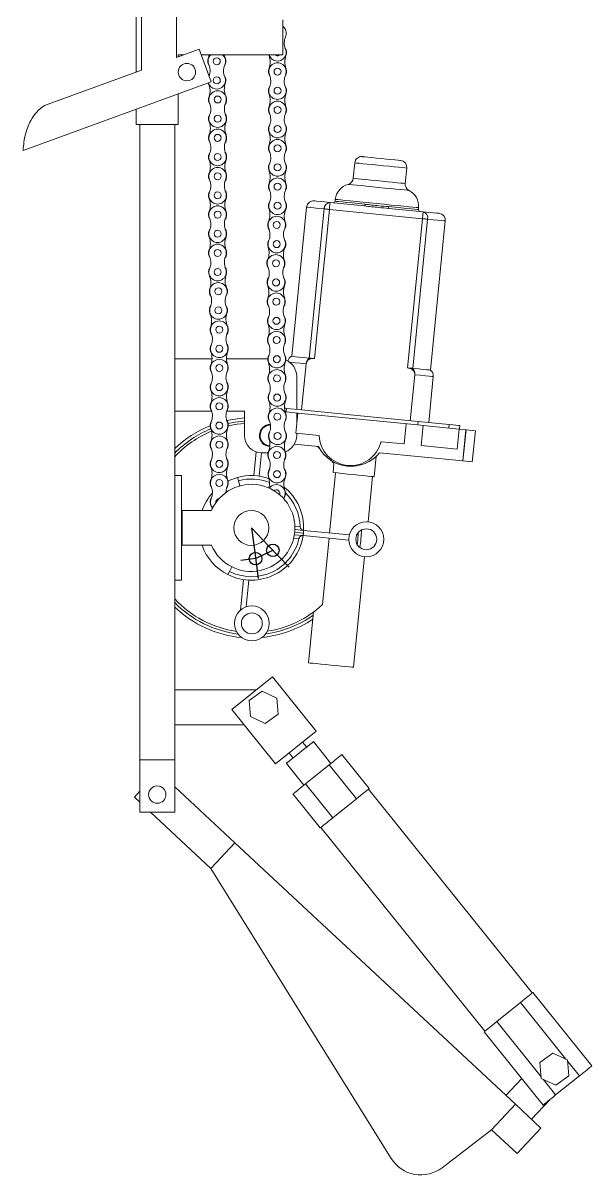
# Model space of a CAD drawing. Header units: millimetres. Extents: x 127 to 2222, y 23 to 864.
# Drawn here: x 761.1 to 842.7, y 446.8 to 612 of the extents above; entities that cross this region are included whole.
import ezdxf

# ---------------------------------------------------------------- set-up
doc = ezdxf.new("R2010")
doc.units = ezdxf.units.MM
doc.linetypes.add('CENTERX2', pattern=[20.32, 12.7, -2.54, 2.54, -2.54])

msp = doc.modelspace()

# ---------------------------------------------------------------- linework, layer by layer
at = {"color": 7, "linetype": 'Continuous', "lineweight": 15}
for p, q in [((777.36, 604.98), (777.36, 622.46)), ((778.11, 605.25), (778.11, 617.75)), ((783.11, 617.75), (783.11, 607.07)), ((798.36, 612.46), (798.36, 607.46)), ((783.11, 607.07), (786.37, 608.26)), ((788.08, 603.56), (786.37, 608.26)), ((784.17, 607.46), (783.36, 607.46)), ((783.36, 607.16), (783.36, 607.46)), ((798.36, 607.46), (786.66, 607.46)), ((796.41, 607.3), (796.36, 607.46)), ((764.19, 600.18), (778.11, 605.25)), ((788.08, 603.56), (761.11, 593.74)), ((787.65, 603.4), (787.72, 603.24)), ((787.85, 604.53), (787.77, 604.42)), ((783.36, 597.46), (783.36, 601.84)), ((777.36, 597.46), (777.36, 599.66)), ((783.36, 597.46), (777.36, 597.46)), ((777.86, 506.35), (777.86, 597.46)), ((782.86, 506.35), (782.86, 597.46)), ((808.68, 591.94), (808.46, 589.73)), ((815.93, 588.99), (816.15, 591.2)), ((805.9, 586.7), (805.87, 586.44)), ((801.77, 585.59), (799.64, 564.2)), ((802.17, 563.95), (804.3, 585.34)), ((805.05, 585.27), (802.91, 563.87)), ((818.4, 583.94), (805.05, 585.27)), ((805.14, 586.26), (810.08, 585.77)), ((813.56, 585.42), (818.5, 584.93)), ((817.82, 585.25), (817.84, 585.51)), ((816.27, 562.54), (818.4, 583.94)), ((819.14, 583.86), (817.01, 562.47)), ((819.54, 562.22), (821.67, 583.61)), ((788.21, 563.85), (782.86, 563.85)), ((796.21, 563.85), (790.28, 563.85)), ((801.72, 563.12), (801.06, 556.52)), ((800.36, 561.35), (800.36, 556.59)), ((817.29, 561.57), (816.63, 554.97)), ((819.29, 554.7), (819.95, 561.31)), ((798.9, 556.74), (798.85, 556.24)), ((801.06, 556.52), (798.9, 556.74)), ((788.14, 556.35), (782.86, 556.35)), ((792.86, 556.35), (790.36, 556.35)), ((792.86, 552.85), (792.86, 556.35)), ((798.85, 556.24), (800.53, 556.07)), ((800.53, 556.07), (800.24, 553.18)), ((800.36, 556.09), (800.36, 554.38)), ((808.3, 555.3), (800.53, 556.07)), ((801.06, 556.52), (808.1, 555.82)), ((817.8, 554.85), (808.1, 555.82)), ((817.75, 554.36), (808.3, 555.3)), ((816.07, 554.52), (815.78, 551.63)), ((817.75, 554.36), (817.8, 554.85)), ((818.49, 554.28), (817.75, 554.36)), ((822.23, 554.41), (817.8, 554.85)), ((818.49, 554.28), (818.2, 551.39)), ((823.66, 553.77), (818.49, 554.28)), ((822.18, 553.91), (822.23, 554.41)), ((823.37, 550.88), (823.66, 553.77)), ((823.72, 553.76), (823.77, 554.26)), ((824.62, 553.67), (823.72, 553.76)), ((824.17, 549.19), (824.62, 553.67)), ((824.2, 549.19), (824.65, 553.67)), ((824.65, 553.67), (824.62, 553.67)), ((826, 553.53), (824.65, 553.67)), ((825.55, 549.06), (826, 553.53)), ((800.24, 553.18), (803.56, 552.85)), ((800.36, 553.17), (800.36, 552.85)), ((815.78, 551.63), (812.47, 551.96)), ((794.57, 550.48), (794.23, 547.09)), ((794.98, 547.02), (795.31, 550.36)), ((796.25, 550.35), (795.36, 550.35)), ((803.48, 551.25), (800.02, 551.6)), ((824.17, 549.19), (812.23, 550.38)), ((818.2, 551.39), (823.37, 550.88)), ((805.57, 547.53), (805.7, 548.82)), ((811.49, 546.94), (811.78, 549.89)), ((824.2, 549.19), (824.17, 549.19)), ((825.55, 549.06), (824.2, 549.19)), ((783.86, 547.1), (782.86, 547.1)), ((783.86, 547.1), (783.86, 532.1)), ((792.02, 546.36), (791.89, 546.84)), ((805.08, 538.86), (805.94, 547.49)), ((810.59, 540.45), (811.24, 546.96)), ((792.22, 545.63), (792.02, 546.36)), ((788.13, 542.1), (783.94, 542.1)), ((783.94, 542.1), (783.94, 537.1)), ((801.28, 538.49), (800.03, 538.61)), ((800.08, 538.98), (801.32, 538.86)), ((800.11, 539.36), (801.35, 539.23)), ((807.92, 538.58), (801.35, 539.23)), ((783.94, 537.1), (788.13, 537.1)), ((801.28, 538.49), (807.84, 537.83)), ((804.06, 528.6), (805, 538.12)), ((808.51, 519.6), (810.09, 535.47)), ((790.73, 533.34), (791.06, 534.01)), ((783.86, 532.1), (782.86, 532.1)), ((790.5, 532.9), (790.73, 533.34)), ((792.75, 532.19), (792.31, 527.81)), ((793.11, 528.27), (793.49, 532.11)), ((802.77, 527.54), (802.04, 520.24)), ((791.05, 513.55), (796.9, 518.25)), ((803.16, 510.46), (796.9, 518.25)), ((782.86, 516.35), (794.54, 516.35)), ((795.42, 516.16), (793.53, 514.83)), ((797.51, 515.18), (795.42, 516.16)), ((793.53, 514.83), (793.72, 512.53)), ((797.71, 512.88), (797.51, 515.18)), ((797.32, 505.76), (791.05, 513.55)), ((793.72, 512.53), (795.82, 511.55)), ((795.82, 511.55), (797.71, 512.88)), ((782.86, 511.35), (792.82, 511.35)), ((797.32, 505.76), (803.16, 510.46)), ((801.8, 508.16), (801.21, 508.89)), ((805.28, 505.82), (802.78, 508.94)), ((799.26, 507.32), (799.85, 506.59)), ((782.86, 506.35), (777.86, 506.35)), ((777.86, 506.35), (777.86, 498.85)), ((782.86, 506.35), (782.86, 498.85)), ((798.88, 505.81), (801.39, 502.69)), ((801.64, 502.89), (805.03, 505.62)), ((805.03, 505.62), (808.95, 500.75)), ((806.84, 507.08), (810.76, 502.2)), ((782.86, 502.44), (791.47, 494.42)), ((801.64, 502.89), (805.55, 498.02)), ((777.86, 501.82), (777.09, 500.99)), ((777.09, 500.99), (777.86, 500.27)), ((799.83, 501.44), (803.74, 496.57)), ((805.55, 498.02), (808.95, 500.75)), ((834.15, 472.9), (810.66, 502.13)), ((782.86, 498.85), (777.86, 498.85)), ((779.38, 498.85), (788.06, 490.76)), ((803.84, 496.64), (827.33, 467.42)), ((791.47, 494.42), (788.06, 490.76)), ((831.72, 456.94), (791.47, 494.42)), ((788.06, 490.76), (813.93, 449.16)), ((834.25, 472.98), (842.71, 462.45)), ((829.05, 468.79), (832.44, 471.52)), ((832.44, 471.52), (838.96, 463.42)), ((829.05, 468.79), (835.41, 460.87)), ((827.24, 467.34), (835.7, 456.82)), ((837.12, 464.27), (835.23, 462.95)), ((839.22, 463.3), (837.12, 464.27)), ((835.23, 462.95), (835.43, 460.65)), ((839.41, 461), (839.22, 463.3)), ((839.24, 463.07), (840.9, 461)), ((837.5, 458.27), (840.9, 461)), ((837.52, 459.67), (839.41, 461)), ((832.64, 460.61), (830.38, 458.19)), ((835.43, 460.65), (837.52, 459.67)), ((835.69, 460.53), (837.5, 458.27)), ((831.72, 456.94), (828.31, 453.28)), ((835.38, 453.53), (831.72, 456.94)), ((836.65, 457.59), (834.04, 454.78)), ((821.22, 447.83), (828.31, 453.28)), ((831.97, 449.87), (828.31, 453.28)), ((835.38, 453.53), (831.97, 449.87))]:
    msp.add_line(p, q, dxfattribs=at)
at = {"color": 7, "linetype": 'CENTERX2'}
for p, q in [((793.86, 539.6), (794.34, 536.08)), ((793.86, 539.6), (796.32, 537.03)), ((796.32, 537.03), (799.26, 533.96)), ((794.34, 536.08), (794.85, 532.33)), ((794.46, 535.19), (796.94, 536.38)), ((794.46, 535.19), (792.33, 534.9))]:
    msp.add_line(p, q, dxfattribs=at)
at = {"color": 8, "linetype": 'Continuous', "lineweight": 15}
for p, q in [((800.11, 539.86), (800.86, 539.78)), ((800.69, 538.04), (799.93, 538.12))]:
    msp.add_line(p, q, dxfattribs=at)
at = {"color": 7, "linetype": 'Continuous', "lineweight": 15, "flags": 128}
for points in [[(790.09, 607.06), (790, 607.27), (789.95, 607.46)], [(809.78, 592.84), (809.87, 592.83), (810.14, 592.8), (810.58, 592.76), (811.15, 592.7), (811.81, 592.63), (812.51, 592.56), (813.22, 592.49), (813.88, 592.43), (814.45, 592.37), (814.88, 592.33), (815.16, 592.3), (815.25, 592.29)], [(802.86, 586.49), (802.96, 586.48), (803.24, 586.45), (803.71, 586.4), (804.35, 586.34), (805.14, 586.26)], [(804.3, 585.34), (804.38, 585.33), (804.46, 585.33), (804.55, 585.32), (804.64, 585.31), (804.74, 585.3), (804.84, 585.29), (804.94, 585.28), (805.05, 585.27)], [(805.14, 586.26), (805.14, 586.24), (805.14, 586.19), (805.13, 586.09), (805.12, 585.97), (805.1, 585.82), (805.08, 585.65), (805.06, 585.46), (805.05, 585.27)], [(810.08, 585.77), (810.09, 585.77), (810.11, 585.79), (810.12, 585.81), (810.14, 585.84), (810.15, 585.88), (810.16, 585.92), (810.17, 585.96), (810.17, 586.01)], [(813.52, 585.68), (813.51, 585.63), (813.51, 585.58), (813.51, 585.54), (813.52, 585.5), (813.53, 585.47), (813.54, 585.45), (813.55, 585.43), (813.56, 585.42)], [(818.4, 583.94), (818.42, 584.13), (818.43, 584.32), (818.45, 584.49), (818.47, 584.64), (818.48, 584.76), (818.49, 584.86), (818.49, 584.91), (818.5, 584.93)], [(818.5, 584.93), (819.29, 584.85), (819.93, 584.79), (820.4, 584.74), (820.68, 584.71), (820.78, 584.71)], [(818.4, 583.94), (818.5, 583.93), (818.6, 583.92), (818.7, 583.91), (818.8, 583.9), (818.9, 583.89), (818.98, 583.88), (819.06, 583.87), (819.14, 583.86)], [(802.17, 563.95), (801.36, 564.03), (800.69, 564.09), (800.18, 564.14), (799.84, 564.18), (799.66, 564.2), (799.64, 564.2)], [(802.91, 563.87), (802.81, 563.88), (802.71, 563.89), (802.61, 563.9), (802.51, 563.91), (802.42, 563.92), (802.33, 563.93), (802.25, 563.94), (802.17, 563.95)], [(817.01, 562.47), (816.93, 562.48), (816.85, 562.48), (816.76, 562.49), (816.67, 562.5), (816.57, 562.51), (816.47, 562.52), (816.37, 562.53), (816.27, 562.54)], [(819.54, 562.22), (819.52, 562.22), (819.34, 562.24), (819, 562.27), (818.49, 562.32), (817.82, 562.39), (817.01, 562.47)], [(798.61, 556.76), (798.62, 556.76), (798.71, 556.75), (798.8, 556.75), (798.9, 556.74)], [(790.34, 554.99), (791.2, 555.16), (792.86, 555.36)], [(798.85, 556.24), (798.75, 556.25), (798.71, 556.25)], [(790.51, 554.58), (791.55, 554.78), (792.86, 554.92)], [(790.55, 554.23), (791.82, 554.46), (792.86, 554.57)], [(823.77, 554.26), (823.72, 554.26), (823.52, 554.28), (823.19, 554.32), (822.75, 554.36), (822.23, 554.41)], [(791.89, 546.84), (790.76, 546.43), (790.47, 546.29)], [(811.49, 546.94), (811.48, 546.94), (811.33, 546.96), (811.01, 546.99), (810.54, 547.03), (809.93, 547.09), (809.23, 547.16), (808.46, 547.24), (807.68, 547.32), (806.9, 547.4), (806.19, 547.47), (805.57, 547.53)], [(797.13, 544.93), (797.24, 545), (797.43, 545.05)], [(798.52, 543.77), (798.53, 543.82), (798.59, 544.02)], [(788.13, 542.62), (788.24, 542.42), (788.26, 542.37)], [(809.2, 538.93), (809.11, 537.8), (809.03, 537.23)], [(805.28, 519.92), (804.53, 520), (803.83, 520.07), (803.2, 520.13), (802.68, 520.18), (802.31, 520.22), (802.09, 520.24), (802.04, 520.24)], [(808.51, 519.6), (808.46, 519.6), (808.25, 519.63), (807.87, 519.66), (807.36, 519.72), (806.73, 519.78), (806.02, 519.85), (805.28, 519.92)], [(800.83, 507.37), (801.35, 507.8), (801.84, 508.19), (802.25, 508.52), (802.56, 508.76), (802.74, 508.91), (802.78, 508.94)], [(798.88, 505.81), (798.92, 505.84), (799.1, 505.98), (799.4, 506.23), (799.82, 506.56), (800.3, 506.95), (800.83, 507.37)], [(805.03, 505.62), (805.32, 505.85), (805.59, 506.07), (805.85, 506.28), (806.09, 506.47), (806.31, 506.65), (806.51, 506.81), (806.69, 506.95), (806.84, 507.08)], [(799.83, 501.44), (799.98, 501.56), (800.16, 501.7), (800.36, 501.86), (800.58, 502.04), (800.82, 502.23), (801.08, 502.44), (801.35, 502.66), (801.64, 502.89)], [(808.95, 500.75), (809.24, 500.98), (809.51, 501.2), (809.77, 501.41), (810.01, 501.6), (810.23, 501.78), (810.43, 501.94), (810.6, 502.08), (810.76, 502.2)], [(803.74, 496.57), (803.9, 496.69), (804.07, 496.83), (804.27, 496.99), (804.49, 497.17), (804.73, 497.36), (804.99, 497.57), (805.26, 497.79), (805.55, 498.02)], [(832.44, 471.52), (832.73, 471.75), (833, 471.97), (833.26, 472.18), (833.5, 472.37), (833.72, 472.55), (833.92, 472.71), (834.1, 472.85), (834.25, 472.98)], [(827.24, 467.34), (827.39, 467.46), (827.57, 467.6), (827.77, 467.76), (827.99, 467.94), (828.23, 468.13), (828.49, 468.34), (828.76, 468.56), (829.05, 468.79)], [(840.9, 461), (841.19, 461.23), (841.46, 461.45), (841.72, 461.66), (841.96, 461.85), (842.18, 462.03), (842.38, 462.19), (842.56, 462.33), (842.71, 462.45)], [(835.7, 456.82), (835.85, 456.94), (836.03, 457.08), (836.23, 457.24), (836.45, 457.42), (836.69, 457.61), (836.94, 457.82), (837.22, 458.04), (837.5, 458.27)]]:
    msp.add_lwpolyline(points, dxfattribs=at)
at = {"color": 8, "linetype": 'Continuous', "lineweight": 15, "flags": 128}
for points in [[(816.15, 591.2), (816.1, 591.2), (815.88, 591.22), (815.5, 591.26), (814.98, 591.31), (814.34, 591.38), (813.61, 591.45), (812.82, 591.53), (812.01, 591.61), (811.22, 591.69), (810.49, 591.76), (809.85, 591.82), (809.33, 591.88), (808.95, 591.91), (808.73, 591.93), (808.68, 591.94)], [(812.1, 588.43), (811.22, 588.52), (810.38, 588.6), (809.6, 588.68), (808.93, 588.75), (808.39, 588.8), (808, 588.84), (807.78, 588.86), (807.73, 588.87)], [(808.46, 589.73), (808.51, 589.73), (808.73, 589.71), (809.11, 589.67), (809.63, 589.62), (810.27, 589.55), (811, 589.48), (811.79, 589.4), (812.6, 589.32), (813.39, 589.24), (814.12, 589.17), (814.76, 589.1), (815.28, 589.05), (815.66, 589.01), (815.88, 588.99), (815.93, 588.99)], [(816.47, 588), (816.42, 588), (816.2, 588.02), (815.81, 588.06), (815.27, 588.12), (814.6, 588.18), (813.83, 588.26), (812.98, 588.34), (812.1, 588.43)], [(817.84, 585.51), (817.75, 585.52), (817.48, 585.55), (817.04, 585.59), (816.44, 585.65), (815.71, 585.72), (814.86, 585.81), (813.91, 585.9), (812.91, 586), (811.87, 586.11), (810.83, 586.21), (809.83, 586.31), (808.89, 586.4), (808.03, 586.49), (807.3, 586.56), (806.7, 586.62), (806.26, 586.67), (805.99, 586.69), (805.9, 586.7), (805.9, 586.7)], [(804.3, 585.34), (803.49, 585.42), (802.82, 585.49), (802.31, 585.54), (801.97, 585.57), (801.79, 585.59), (801.77, 585.59)], [(805.87, 586.44), (805.9, 586.44), (806.07, 586.42), (806.42, 586.39), (806.92, 586.34), (807.57, 586.27), (808.34, 586.19), (809.22, 586.11), (810.17, 586.01)], [(813.52, 585.68), (814.47, 585.58), (815.35, 585.5), (816.12, 585.42), (816.77, 585.36), (817.27, 585.31), (817.62, 585.27), (817.79, 585.25), (817.82, 585.25)], [(821.67, 583.61), (821.65, 583.61), (821.48, 583.63), (821.13, 583.66), (820.62, 583.72), (819.95, 583.78), (819.14, 583.86)], [(801.72, 563.12), (800.86, 563.21), (800.16, 563.28), (799.63, 563.33), (799.36, 563.36)], [(819.95, 561.31), (819.93, 561.31), (819.75, 561.33), (819.38, 561.36), (818.85, 561.42), (818.14, 561.49), (817.29, 561.57)]]:
    msp.add_lwpolyline(points, dxfattribs=at)
at = {"color": 7, "linetype": 'Continuous', "lineweight": 15}
for centre, radius in [((788.9, 606.52), 0.5), ((784.61, 604.96), 1.25), ((797.61, 605.04), 0.5), ((788.9, 603.77), 0.5), ((789.02, 601.03), 0.5), ((797.61, 602.29), 0.5), ((797.61, 599.54), 0.5), ((789.02, 598.28), 0.5), ((797.61, 596.79), 0.5), ((789.02, 595.53), 0.5), ((789.02, 592.78), 0.5), ((797.61, 594.04), 0.5), ((797.61, 591.29), 0.5), ((789.02, 590.03), 0.5), ((797.61, 588.54), 0.5), ((789.02, 587.28), 0.5), ((789.02, 584.53), 0.5), ((797.61, 585.79), 0.5), ((797.5, 583.04), 0.5), ((789.02, 581.78), 0.5), ((797.5, 580.29), 0.5), ((789.02, 579.03), 0.5), ((789.02, 576.28), 0.5), ((797.38, 577.54), 0.5), ((797.41, 574.79), 0.5), ((789.13, 573.53), 0.5), ((797.43, 572.04), 0.5), ((789.13, 570.78), 0.5), ((789.25, 568.03), 0.5), ((797.46, 569.29), 0.5), ((797.48, 566.54), 0.5), ((789.25, 565.28), 0.5), ((797.51, 563.79), 0.5), ((789.25, 562.53), 0.5), ((789.25, 559.78), 0.5), ((797.53, 561.04), 0.5), ((797.56, 558.29), 0.5), ((789.25, 557.03), 0.5), ((797.58, 555.54), 0.5), ((789.25, 554.28), 0.5), ((789.25, 551.53), 0.5), ((797.61, 552.79), 0.5), ((797.52, 550.05), 0.5), ((789.25, 548.78), 0.5), ((797.54, 547.3), 0.5), ((789.25, 546.03), 0.5), ((793.86, 539.6), 2.51), ((810.34, 537.96), 2.5), ((810.34, 537.96), 1.5), ((793.93, 525.9), 2.5), ((793.93, 525.9), 1.5), ((780.36, 501.35), 1.25)]:
    msp.add_circle(centre, radius, dxfattribs=at)
at = {"color": 7, "linetype": 'Continuous'}
for centre in [(796.94, 536.38), (794.46, 535.19)]:
    msp.add_circle(centre, 0.9, dxfattribs=at)
at = {"color": 7, "linetype": 'Continuous', "lineweight": 15}
for centre, radius, start, end in [((797.61, 610.54), 1.25, 336.9811, 53.2009), ((800.86, 609.16), 2.28, 156.9811, 200.5248), ((797.61, 607.79), 1.25, 195.4584, 27.0152), ((797.61, 607.79), 1.3, 338.0282, 36.1989), ((788.9, 606.52), 1.3, 160.4312, 216.1989), ((788.9, 606.52), 1.25, 131.7876, 207.0152), ((785.44, 607.75), 2.38, 340.4312, 352.7706), ((788.9, 606.52), 1.25, 332.9848, 48.2124), ((788.9, 606.52), 1.3, 323.8011, 24.3747), ((797.61, 605.04), 1.25, 336.9811, 203.0189), ((794.2, 606.41), 2.37, 338.0282, 21.9718), ((797.61, 607.79), 0.5, 221.7858, 270), ((797.61, 607.79), 0.5, 270, 318.2142), ((801.02, 606.41), 2.37, 158.0282, 201.9718), ((785.65, 605.15), 2.28, 339.6859, 20.5248), ((792.15, 605.15), 2.28, 159.4752, 203.0189), ((797.61, 605.04), 1.3, 158.0282, 215.7494), ((797.61, 605.04), 1.3, 324.2506, 21.9718), ((788.9, 603.77), 1.25, 196.4222, 23.0189), ((785.55, 602.26), 2.38, 340.4312, 24.3747), ((788.9, 603.77), 1.3, 340.4312, 35.7494), ((792.36, 602.54), 2.38, 160.4312, 204.3747), ((797.61, 602.29), 1.3, 143.8011, 201.9718), ((794.36, 603.66), 2.28, 339.4752, 23.0189), ((800.86, 603.66), 2.28, 156.9811, 200.5248), ((797.61, 602.29), 1.3, 338.0282, 36.1989), ((789.02, 601.03), 1.3, 160.4312, 216.1989), ((789.02, 601.03), 1.25, 332.9848, 207.0152), ((789.02, 601.03), 1.3, 323.8011, 24.3747), ((797.61, 602.29), 1.25, 152.9848, 27.0152), ((794.2, 600.91), 2.37, 338.0282, 21.9718), ((801.02, 600.91), 2.37, 158.0282, 201.9718), ((785.76, 599.66), 2.28, 336.9811, 20.5248), ((792.27, 599.66), 2.28, 159.4752, 203.0189), ((797.61, 599.54), 1.3, 158.0282, 215.7494), ((797.61, 599.54), 1.25, 336.9811, 203.0189), ((797.61, 599.54), 1.3, 324.2506, 21.9718), ((789.02, 598.28), 1.3, 144.2506, 201.9718), ((789.02, 598.28), 1.25, 156.9811, 23.0189), ((789.02, 598.28), 1.3, 338.0282, 35.7494), ((794.36, 598.16), 2.28, 339.4752, 23.0189), ((800.86, 598.16), 2.28, 156.9811, 200.5248), ((789.02, 595.53), 1.25, 332.9848, 207.0152), ((785.61, 596.9), 2.37, 338.0282, 21.9718), ((792.42, 596.9), 2.37, 158.0282, 201.9718), ((797.61, 596.79), 1.3, 143.8011, 201.9718), ((797.61, 596.79), 1.25, 152.9848, 27.0152), ((797.61, 596.79), 1.3, 338.0282, 36.1989), ((789.02, 595.53), 1.3, 158.0282, 216.1989), ((785.76, 594.16), 2.28, 336.9811, 20.5248), ((792.27, 594.16), 2.28, 159.4752, 203.0189), ((789.02, 595.53), 1.3, 323.8011, 21.9718), ((797.61, 594.04), 1.25, 336.9811, 203.0189), ((794.2, 595.41), 2.37, 338.0282, 21.9718), ((801.02, 595.41), 2.37, 158.0282, 201.9718), ((789.02, 592.78), 1.3, 144.2506, 201.9718), ((789.02, 592.78), 1.25, 156.9811, 23.0189), ((789.02, 592.78), 1.3, 338.0282, 35.7494), ((797.61, 594.04), 1.3, 158.0282, 215.7494), ((794.36, 592.66), 2.28, 339.4752, 23.0189), ((800.86, 592.66), 2.28, 156.9811, 200.5248), ((797.61, 594.04), 1.3, 324.2506, 21.9718), ((785.61, 591.4), 2.37, 338.0282, 21.9718), ((792.42, 591.4), 2.37, 158.0282, 201.9718), ((797.61, 591.29), 1.3, 143.8011, 201.9718), ((797.61, 591.29), 1.25, 152.9848, 27.0152), ((797.61, 591.29), 1.3, 338.0282, 36.1989), ((809.68, 591.84), 1, 84.312, 174.312), ((815.15, 591.3), 1, 354.312, 84.312), ((789.02, 590.03), 1.3, 158.0282, 216.1989), ((789.02, 590.03), 1.25, 332.9848, 207.0152), ((789.02, 590.03), 1.3, 323.8011, 21.9718), ((797.61, 588.54), 1.25, 336.9811, 203.0189), ((794.2, 589.91), 2.37, 338.0282, 21.9718), ((801.02, 589.91), 2.37, 158.0282, 201.9718), ((785.76, 588.66), 2.28, 336.9811, 20.5248), ((792.27, 588.66), 2.28, 159.4752, 203.0189), ((797.61, 588.54), 1.3, 158.0282, 215.7494), ((797.61, 588.54), 1.3, 324.2506, 21.9718), ((808.39, 586.45), 2.5, 105.2369, 174.312), ((807.47, 589.83), 1, 285.2369, 354.312), ((816.92, 588.89), 1, 174.312, 243.3872), ((789.02, 587.28), 1.3, 144.2506, 201.9718), ((789.02, 587.28), 1.25, 156.9811, 23.0189), ((785.61, 585.9), 2.37, 338.0282, 21.9718), ((792.42, 585.9), 2.37, 158.0282, 201.9718), ((789.02, 587.28), 1.3, 338.0282, 35.7494), ((797.61, 585.79), 1.3, 143.8011, 199.5688), ((794.36, 587.16), 2.28, 339.4752, 23.0189), ((800.86, 587.16), 2.28, 156.9811, 200.5248), ((797.61, 585.79), 1.3, 335.6253, 36.1989), ((802.77, 585.49), 1, 84.312, 174.312), ((815.35, 585.76), 2.5, 354.312, 63.3872), ((789.02, 584.53), 1.3, 158.0282, 216.1989), ((789.02, 584.53), 1.25, 332.9848, 207.0152), ((789.02, 584.53), 1.3, 323.8011, 21.9718), ((794.15, 584.56), 2.38, 335.6253, 19.5688), ((797.61, 585.79), 1.25, 152.9848, 27.0152), ((800.96, 584.27), 2.38, 155.6253, 199.5688), ((805.2, 585.36), 0.901, 93.8316, 181.394), ((805.63, 586.47), 0.25, 264.312, 354.312), ((818.06, 585.23), 0.25, 174.312, 264.312), ((818.26, 584.06), 0.901, 347.2319, 74.7906), ((785.76, 583.16), 2.28, 336.9811, 20.5248), ((792.27, 583.16), 2.28, 159.4752, 203.0189), ((797.5, 583.04), 1.3, 155.6253, 215.7494), ((797.5, 583.04), 1.25, 336.9811, 203.0189), ((797.5, 583.04), 1.3, 324.2506, 19.5688), ((820.68, 583.71), 1, 354.312, 84.312), ((789.02, 581.78), 1.3, 144.2506, 201.9718), ((789.02, 581.78), 1.25, 156.9811, 23.0189), ((789.02, 581.78), 1.3, 338.0282, 35.7494), ((794.25, 581.66), 2.28, 339.4752, 23.0189), ((800.75, 581.66), 2.28, 156.9811, 200.5248), ((789.02, 579.03), 1.25, 332.9848, 207.0152), ((785.61, 580.4), 2.37, 338.0282, 21.9718), ((792.42, 580.4), 2.37, 158.0282, 201.9718), ((797.5, 580.29), 1.3, 143.8011, 199.5688), ((794.03, 579.06), 2.38, 335.6253, 19.5688), ((797.5, 580.29), 1.25, 152.9848, 27.0152), ((797.5, 580.29), 1.3, 335.6253, 36.1989), ((789.02, 579.03), 1.3, 158.0282, 216.1989), ((785.76, 577.66), 2.28, 336.9811, 20.5248), ((792.27, 577.66), 2.28, 159.4752, 203.0189), ((789.02, 579.03), 1.3, 323.8011, 21.9718), ((797.38, 577.54), 1.25, 337.5012, 203.539), ((800.84, 578.77), 2.38, 155.6253, 199.5688), ((789.02, 576.28), 1.3, 144.2506, 204.3747), ((789.02, 576.28), 1.25, 156.9811, 23.0189), ((789.02, 576.28), 1.3, 340.4312, 35.7494), ((797.38, 577.54), 1.3, 155.6253, 216.2695), ((794.14, 576.13), 2.28, 339.9953, 23.539), ((800.65, 576.19), 2.28, 157.5012, 201.0449), ((797.38, 577.54), 1.3, 324.7707, 19.5688), ((785.67, 574.76), 2.38, 340.4312, 24.3747), ((792.48, 575.04), 2.38, 160.4312, 204.3747), ((797.41, 574.79), 1.3, 144.3212, 202.4919), ((797.41, 574.79), 1.25, 153.5049, 27.5353), ((797.41, 574.79), 1.3, 338.5483, 36.719), ((789.13, 573.53), 1.3, 160.4312, 216.1989), ((789.13, 573.53), 1.25, 332.9848, 207.0152), ((789.13, 573.53), 1.3, 323.8011, 24.3747), ((797.43, 572.04), 1.25, 337.5012, 203.539), ((794.01, 573.39), 2.37, 338.5483, 22.4919), ((800.83, 573.45), 2.37, 158.5483, 202.4919), ((785.88, 572.16), 2.28, 336.9811, 20.5248), ((792.38, 572.16), 2.28, 159.4752, 203.0189), ((797.43, 572.04), 1.3, 158.5483, 216.2695), ((797.43, 572.04), 1.3, 324.7707, 22.4919), ((789.13, 570.78), 1.3, 144.2506, 204.3747), ((789.13, 570.78), 1.25, 156.9811, 23.0189), ((785.78, 569.26), 2.38, 340.4312, 24.3747), ((789.13, 570.78), 1.3, 340.4312, 35.7494), ((792.59, 569.55), 2.38, 160.4312, 204.3747), ((797.46, 569.29), 1.3, 144.3212, 202.4919), ((794.19, 570.63), 2.28, 339.9953, 23.539), ((800.7, 570.69), 2.28, 157.5012, 201.0449), ((797.46, 569.29), 1.3, 338.5483, 36.719), ((789.25, 568.03), 1.3, 160.4312, 216.1989), ((789.25, 568.03), 1.25, 332.9848, 207.0152), ((789.25, 568.03), 1.3, 323.8011, 24.3747), ((797.46, 569.29), 1.25, 153.5049, 27.5353), ((794.06, 567.89), 2.37, 338.5483, 22.4919), ((800.88, 567.95), 2.37, 158.5483, 202.4919), ((785.99, 566.66), 2.28, 336.9811, 20.5248), ((792.5, 566.66), 2.28, 159.4752, 203.0189), ((797.48, 566.54), 1.3, 158.5483, 216.2695), ((797.48, 566.54), 1.25, 337.5012, 203.539), ((797.48, 566.54), 1.3, 324.7707, 22.4919), ((789.25, 565.28), 1.3, 144.2506, 201.9718), ((789.25, 565.28), 1.25, 156.9811, 23.0189), ((789.25, 565.28), 1.3, 338.0282, 35.7494), ((794.24, 565.13), 2.28, 339.9953, 23.539), ((800.75, 565.19), 2.28, 157.5012, 201.0449), ((789.25, 562.53), 1.25, 332.9848, 207.0152), ((785.84, 563.91), 2.38, 338.0282, 21.9718), ((792.66, 563.91), 2.38, 158.0282, 201.9718), ((797.51, 563.79), 1.3, 144.3212, 202.4919), ((797.51, 563.79), 1.25, 153.5049, 27.5353), ((797.51, 563.79), 1.3, 338.5483, 36.719), ((797.86, 561.35), 2.5, 0, 67.9213), ((800.05, 563.29), 1, 114.312, 165.6004), ((802.81, 563.06), 1.1, 125.5519, 176.5055), ((789.25, 562.53), 1.3, 158.0282, 216.1989), ((785.99, 561.16), 2.28, 336.9811, 20.5248), ((792.5, 561.16), 2.28, 159.4752, 203.0189), ((789.25, 562.53), 1.3, 323.8011, 21.9718), ((797.53, 561.04), 1.25, 337.5012, 203.539), ((794.11, 562.39), 2.37, 338.5483, 22.4919), ((800.93, 562.45), 2.37, 158.5483, 202.4919), ((816.21, 561.72), 1.1, 352.1196, 43.0707), ((818.96, 561.4), 1, 354.312, 54.312), ((789.25, 559.78), 1.3, 144.2506, 201.9718), ((789.25, 559.78), 1.25, 156.9811, 23.0189), ((789.25, 559.78), 1.3, 338.0282, 35.7494), ((797.53, 561.04), 1.3, 158.5483, 216.2695), ((794.29, 559.63), 2.28, 339.9953, 23.539), ((800.8, 559.69), 2.28, 157.5012, 201.0449), ((797.53, 561.04), 1.3, 324.7707, 22.4919), ((785.84, 558.41), 2.38, 338.0282, 21.9718), ((792.66, 558.41), 2.38, 158.0282, 201.9718), ((797.56, 558.29), 1.3, 144.3212, 202.4919), ((797.56, 558.29), 1.25, 153.5049, 27.5353), ((797.56, 558.29), 1.3, 338.5483, 36.719), ((789.25, 557.03), 1.3, 158.0282, 216.1989), ((789.25, 557.03), 1.25, 332.9848, 207.0152), ((789.25, 557.03), 1.3, 323.8011, 21.9718), ((797.58, 555.54), 1.25, 337.5012, 203.539), ((794.16, 556.89), 2.38, 338.5483, 22.4919), ((800.98, 556.95), 2.37, 158.5483, 202.4919), ((785.99, 555.66), 2.28, 336.9811, 20.5248), ((792.5, 555.66), 2.28, 159.4752, 203.0189), ((797.58, 555.54), 1.3, 158.5483, 216.2695), ((800.85, 554.19), 2.28, 157.5012, 201.0449), ((797.58, 555.54), 1.3, 324.7707, 22.4919), ((801.06, 556.52), 0.000603, 64.3845, 107.9873), ((793.86, 539.6), 15.79, 112.0003, 134.1741), ((793.86, 539.6), 15.35, 112.2969, 135.768), ((793.86, 539.6), 15, 112.3975, 137.1666), ((789.25, 554.28), 1.3, 144.2506, 201.9718), ((789.25, 554.28), 1.25, 156.9811, 23.0189), ((785.84, 552.91), 2.38, 338.0282, 21.9718), ((792.66, 552.91), 2.38, 158.0282, 201.9718), ((789.25, 554.28), 1.3, 338.0282, 35.7494), ((796.61, 552.85), 1.6, 90.299, 266.5266), ((796.61, 552.85), 1.5, 89.8649, 266.6547), ((797.61, 552.79), 1.3, 144.3212, 200.0889), ((794.34, 554.13), 2.28, 339.9953, 23.539), ((797.61, 552.79), 1.3, 336.1454, 36.719), ((829.43, 611.25), 57.77, 264.2734, 264.3353), ((789.25, 551.53), 1.3, 158.0282, 216.1989), ((789.25, 551.53), 1.25, 332.9848, 207.0152), ((789.25, 551.53), 1.3, 323.8011, 21.9718), ((795.36, 552.85), 2.5, 180, 270), ((794.15, 551.53), 2.37, 336.1454, 20.0889), ((797.61, 552.79), 1.25, 153.5049, 27.5353), ((800.97, 551.31), 2.38, 156.1454, 200.0889), ((797.86, 552.85), 2.5, 290.3435, 0), ((808.08, 553.05), 4.52, 182.5022, 346.1219), ((785.99, 550.16), 2.28, 336.9811, 20.5248), ((792.5, 550.16), 2.28, 159.4752, 203.0189), ((797.52, 550.05), 1.3, 156.1454, 216.2695), ((797.52, 550.05), 1.25, 337.5012, 203.539), ((797.52, 550.05), 1.3, 324.7707, 20.0889), ((793.86, 539.6), 15, 49.3727, 51.0899), ((808.14, 553.66), 5.24, 207.3593, 321.2648), ((789.25, 548.78), 1.3, 144.2506, 201.9718), ((789.25, 548.78), 1.25, 156.9811, 23.0189), ((789.25, 548.78), 1.3, 338.0282, 35.7494), ((794.28, 548.63), 2.28, 339.9953, 23.539), ((800.78, 548.69), 2.28, 157.5012, 201.0449), ((793.86, 539.6), 15, 37.9133, 39.764), ((789.25, 546.03), 1.25, 332.9848, 207.0152), ((785.84, 547.41), 2.38, 338.0282, 21.9718), ((792.66, 547.41), 2.38, 158.0282, 201.9718), ((793.86, 539.6), 7.5, 70.3877, 105.2393), ((797.54, 547.3), 1.3, 144.3212, 200.0889), ((797.54, 547.3), 1.25, 153.5049, 27.5353), ((794.09, 546.03), 2.38, 342.8107, 20.0889), ((797.54, 547.3), 1.3, 336.1454, 36.719), ((789.25, 546.03), 1.3, 158.0282, 216.1989), ((785.99, 544.66), 2.28, 336.9811, 20.5248), ((793.86, 539.6), 6.25, 203.5782, 156.4218), ((792.5, 544.66), 2.28, 159.4752, 179.5732), ((789.25, 546.03), 1.3, 323.8011, 21.9718), ((793.86, 539.6), 7, 68.1738, 105.2393), ((797.45, 544.55), 1.25, 335.2947, 143.4163), ((800.9, 545.81), 2.38, 156.1454, 200.0889), ((793.86, 539.6), 7.5, 357.178, 51.2645), ((793.86, 539.6), 7.5, 138.1119, 160.5288), ((789.25, 543.28), 1.3, 144.2506, 210.7364), ((789.25, 543.28), 1.25, 156.9811, 220.9673), ((789.25, 543.28), 0.5, 94.0382, 188.842), ((797.45, 544.55), 0.5, 337.9888, 92.3099), ((797.45, 544.55), 1.3, 326.111, 20.0889), ((793.86, 539.6), 7, 1.4928, 46.3248), ((793.86, 539.6), 15.79, 349.7627, 358.8613), ((793.86, 539.6), 7.5, 199.4712, 243.3848), ((793.86, 539.6), 7.5, 243.3848, 351.446), ((793.86, 539.6), 7, 243.3848, 347.1313), ((793.86, 539.6), 15, 222.8334, 261.7347), ((793.86, 539.6), 15.35, 224.232, 262.8604), ((793.86, 539.6), 15.79, 225.8259, 264.9091), ((793.86, 539.6), 15.35, 277.6886, 305.2627), ((793.86, 539.6), 15, 278.8144, 312.8169), ((793.86, 539.6), 15.79, 275.64, 303.9109), ((818.17, 451.8), 5, 211.8657, 307.5175)]:
    msp.add_arc(centre, radius, start, end, dxfattribs=at)
for points, knots in [([(761.11, 593.74), (761.19, 594.53), (761.35, 596.02), (762.07, 597.89), (763.02, 599.28), (763.8, 599.89), (764.19, 600.18)], [0, 0, 0, 0, 0.3224228, 0.6020333, 0.8032842, 1, 1, 1, 1]), ([(813.56, 585.42), (813.09, 585.46), (811.93, 585.56), (810.76, 585.69), (810.08, 585.77)], [0, 0, 0, 0, 0.409744, 1, 1, 1, 1]), ([(810.17, 586.01), (810.49, 585.97), (811.14, 585.9), (812.28, 585.77), (813.06, 585.71), (813.52, 585.68)], [0, 0, 0, 0, 0.291096, 0.590474, 1, 1, 1, 1]), ([(802.91, 563.87), (802.74, 563.88), (802.46, 563.89), (802.1, 563.74), (801.86, 563.53), (801.74, 563.3), (801.72, 563.16), (801.72, 563.12)], [0, 0, 0, 0, 0.320822, 0.527304, 0.734742, 0.922544, 1, 1, 1, 1]), ([(817.29, 561.57), (817.29, 561.66), (817.29, 561.84), (817.17, 562.09), (816.98, 562.3), (816.68, 562.48), (816.42, 562.52), (816.27, 562.54)], [0, 0, 0, 0, 0.1679783, 0.3355968, 0.5097594, 0.7024492, 1, 1, 1, 1]), ([(800.86, 539.78), (800.86, 539.74), (800.87, 539.64), (800.94, 539.49), (801.06, 539.35), (801.21, 539.26), (801.31, 539.24), (801.35, 539.23)], [0, 0, 0, 0, 0.151441, 0.301937, 0.525983, 0.826141, 1, 1, 1, 1]), ([(801.32, 538.86), (801.32, 538.85), (801.32, 538.78), (801.3, 538.67), (801.29, 538.55), (801.28, 538.5), (801.28, 538.49), (801.28, 538.49)], [0, 0, 0, 0, 0.064046, 0.31933, 0.574846, 0.830687, 1, 1, 1, 1]), ([(801.35, 539.23), (801.35, 539.23), (801.35, 539.22), (801.35, 539.13), (801.34, 539.01), (801.33, 538.91), (801.32, 538.86)], [0, 0, 0, 0, 0.2557, 0.511393, 0.767299, 1, 1, 1, 1]), ([(801.28, 538.49), (801.2, 538.48), (801.06, 538.48), (800.88, 538.37), (800.77, 538.25), (800.71, 538.13), (800.69, 538.06), (800.69, 538.04)], [0, 0, 0, 0, 0.34067, 0.594409, 0.782131, 0.930612, 1, 1, 1, 1])]:
    msp.add_open_spline(points, degree=3, knots=knots, dxfattribs=at)

doc.saveas('drawing.dxf')
